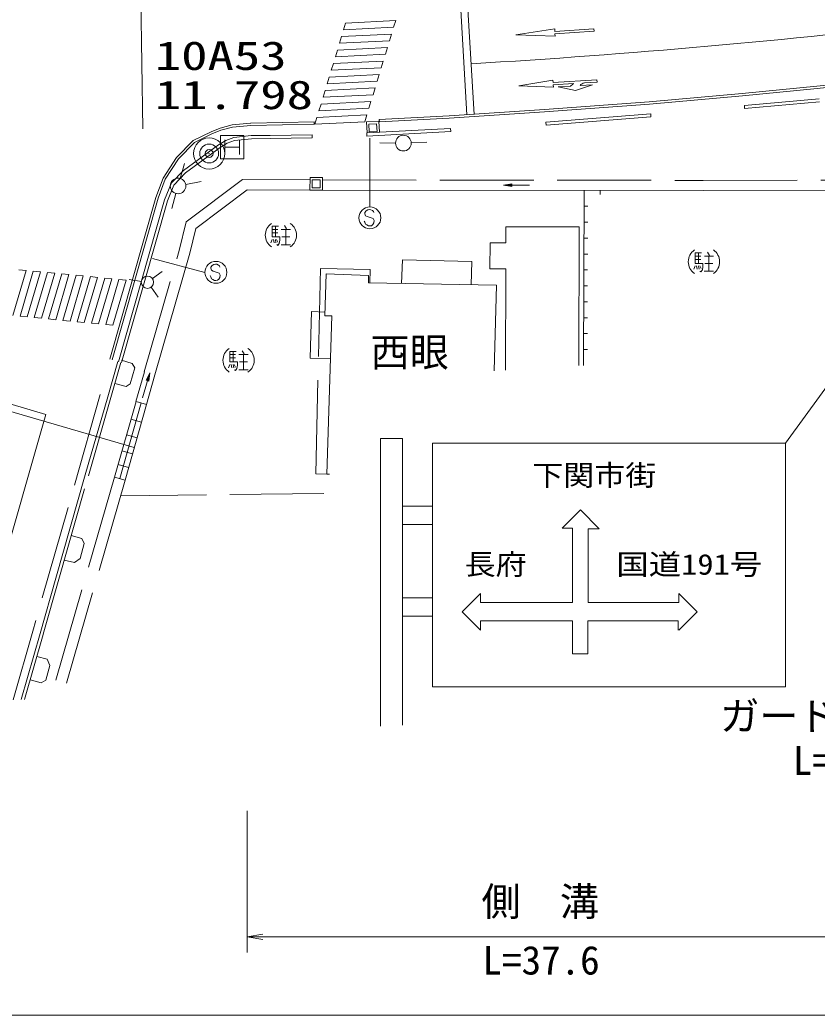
# Model space of a CAD drawing. Units: millimetres, scale not verified. Extents: x 40000 to 680000, y 20000 to 380000.
# Drawn here: x 93930 to 144828, y 205000 to 268528 of the extents above; entities that cross this region are included whole.
import ezdxf
from ezdxf.enums import TextEntityAlignment as Align

# ---------------------------------------------------------------- set-up
doc = ezdxf.new("R2010")
doc.units = ezdxf.units.MM
doc.header["$LTSCALE"] = 1000
doc.header["$PDMODE"] = 32
doc.header["$PDSIZE"] = 500
doc.linetypes.add('CHAIN', pattern=[18.5, 12, -1.5, 3.5, -1.5])
doc.linetypes.add('DASHED', pattern=[7.5, 6, -1.5])
for name, color, linetype, lineweight in [('M-BGD', 7, 'Continuous', 13), ('M-BGD-HTXT', 7, 'Continuous', 13), ('M-BMK', 2, 'CHAIN', 13), ('M-BMK-OTRS', 7, 'Continuous', 13), ('M-BMK-SRVR', 3, 'Continuous', 13), ('M-STR-HTXT', 7, 'Continuous', 13), ('M-STR-STRC', 7, 'Continuous', 13), ('M-TTL-BAND', 7, 'Continuous', 13)]:
    doc.layers.add(name, color=color, linetype=linetype, lineweight=lineweight)
doc.styles.add('ＭＳ ゴシック', font='')
doc.styles.get('ＭＳ ゴシック').set_extended_font_data('MS Gothic')

# ---------------------------------------------------------------- blocks, each defined once
blk = doc.blocks.new('open_arrow')
at = {"color": 0, "linetype": 'Continuous', "lineweight": -2}
blk.add_lwpolyline([(7.5, 1.25), (0, 0), (7.5, -1.25)], dxfattribs=at)

msp = doc.modelspace()

# ---------------------------------------------------------------- linework, layer by layer
at = {"layer": 'M-BGD'}
for p, q in [((140185, 263070), (144963, 263497)), ((140186, 263070), (140202, 262871)), ((140202, 262871), (144983, 263299)), ((127504, 262004), (134207, 262542)), ((134207, 262542), (134223, 262343)), ((116844, 262057), (116054, 262014)), ((116054, 262014), (116093, 261313)), ((116203, 261872), (116703, 261899)), ((116203, 261872), (116231, 261373)), ((116703, 261899), (116730, 261400)), ((116883, 261357), (116844, 262057)), ((127504, 262004), (127520, 261805)), ((127520, 261805), (134223, 262343)), ((108687, 261140), (107592, 261026)), ((108687, 261140), (109915, 261148)), ((109915, 261148), (112584, 261195)), ((112584, 261195), (112587, 260995)), ((116075, 261312), (121428, 261602)), ((116085, 261113), (116075, 261312)), ((116085, 261113), (121439, 261403)), ((116093, 261313), (116883, 261357)), ((116231, 261373), (116730, 261400)), ((121439, 261403), (121428, 261602)), ((106601, 260548), (104373, 258920)), ((107068, 260832), (106601, 260548)), ((107156, 260651), (106712, 260381)), ((107019, 260878), (107019, 259941)), ((107592, 261026), (107068, 260832)), ((107637, 260830), (107156, 260651)), ((108707, 260941), (107637, 260830)), ((107957, 260878), (107957, 259941)), ((109919, 260948), (108707, 260941)), ((109919, 260948), (112587, 260995)), ((117912, 260666), (116912, 260675)), ((118918, 260680), (119918, 260718)), ((106712, 260381), (104506, 258769)), ((107019, 260410), (107957, 260410)), ((104164, 258410), (104438, 259371)), ((104373, 258920), (103616, 258126)), ((104506, 258769), (103761, 257988)), ((103616, 258126), (103153, 257040)), ((103345, 256985), (103761, 257988)), ((104519, 258021), (105502, 258207)), ((112453, 258475), (112441, 257670)), ((113253, 258463), (112453, 258475)), ((112594, 257818), (112601, 258323)), ((112601, 258323), (113100, 258316)), ((113100, 258316), (113093, 257811)), ((113241, 257659), (113253, 258463)), ((103893, 257445), (103624, 256482)), ((105163, 255222), (108438, 257689)), ((108438, 257689), (112441, 257670)), ((112441, 257670), (113241, 257659)), ((113093, 257811), (112594, 257818)), ((113241, 257659), (137561, 257635)), ((137561, 257635), (146009, 257654)), ((103153, 257040), (100217, 246709)), ((103345, 256985), (100409, 246654)), ((110827, 255399), (110951, 255188)), ((104771, 253634), (105163, 255222)), ((110028, 254683), (110028, 255352)), ((110028, 255352), (110446, 255352)), ((110028, 255145), (110406, 255145)), ((110028, 254934), (110404, 254934)), ((110240, 255352), (110240, 254683)), ((110619, 255145), (111206, 255145)), ((110619, 255145), (111201, 255145)), ((110908, 255145), (110908, 254179)), ((110030, 254514), (109946, 254307)), ((110533, 254683), (110028, 254683)), ((110113, 254515), (110157, 254307)), ((110239, 254514), (110281, 254308)), ((110323, 254514), (110407, 254346)), ((110326, 254182), (110404, 254138)), ((110404, 254138), (110492, 254258)), ((110492, 254258), (110533, 254466)), ((110533, 254466), (110533, 254683)), ((110617, 254179), (111199, 254179)), ((110660, 254683), (111159, 254683)), ((102546, 245871), (104771, 253634)), ((137037, 252989), (137037, 253659)), ((137037, 253659), (137456, 253659)), ((137250, 253659), (137250, 252989)), ((137837, 253705), (137961, 253495)), ((137037, 253451), (137416, 253451)), ((137037, 253241), (137414, 253241)), ((137543, 252989), (137037, 252989)), ((137543, 252772), (137543, 252989)), ((137629, 253451), (138215, 253451)), ((137629, 253451), (138211, 253451)), ((137670, 252989), (138169, 252989)), ((137917, 253451), (137917, 252486)), ((137039, 252821), (136956, 252613)), ((137123, 252822), (137166, 252613)), ((137249, 252821), (137291, 252614)), ((137333, 252821), (137417, 252653)), ((137335, 252488), (137414, 252444)), ((137414, 252444), (137502, 252564)), ((137502, 252564), (137543, 252772)), ((137626, 252486), (138208, 252486)), ((107325, 246697), (107325, 247366)), ((107325, 247366), (107743, 247366)), ((107325, 247159), (107704, 247159)), ((107538, 247366), (107538, 246697)), ((107916, 247159), (108503, 247159)), ((107916, 247159), (108498, 247159)), ((108124, 247413), (108249, 247202)), ((108205, 247159), (108205, 246193)), ((107327, 246528), (107243, 246321)), ((107325, 246948), (107702, 246948)), ((107831, 246697), (107325, 246697)), ((107411, 246529), (107454, 246321)), ((107537, 246528), (107579, 246322)), ((107621, 246528), (107705, 246360)), ((107831, 246480), (107831, 246697)), ((107958, 246697), (108457, 246697)), ((107623, 246195), (107702, 246152)), ((107702, 246152), (107789, 246272)), ((107789, 246272), (107831, 246480)), ((107914, 246193), (108496, 246193))]:
    msp.add_line(p, q, dxfattribs=at)
at = {"layer": 'M-BGD', "linetype": 'DASHED'}
for p, q in [((104543, 255631), (108139, 258340)), ((108139, 258340), (112444, 258320)), ((113241, 258309), (137560, 258285)), ((137560, 258285), (146007, 258304)), ((104091, 253802), (104543, 255631)), ((101874, 246064), (104091, 253802))]:
    msp.add_line(p, q, dxfattribs=at)
at = {"layer": 'M-BGD'}
msp.add_lwpolyline([(106738, 259660), (106738, 261160), (108238, 261160), (108238, 259660)], close=True, dxfattribs=at)
for centre in [(118414, 260661), (104028, 257929)]:
    msp.add_circle(centre, 500, dxfattribs=at)
for centre, start, end in [((110499, 254787), 123.85503, 236.14497), ((110693, 254787), 303.85503, 56.14497), ((137509, 253094), 123.85503, 236.14497), ((137703, 253094), 303.85503, 56.14497), ((107797, 246801), 123.85503, 236.14497), ((107990, 246801), 303.85503, 56.14497)]:
    msp.add_arc(centre, 903, start, end, dxfattribs=at)
at = {"layer": 'M-BGD-HTXT'}
for p, q in [((124811, 257984), (125340, 258071)), ((124811, 257984), (125340, 258063)), ((124811, 257984), (125340, 258052)), ((124811, 257984), (125340, 258041)), ((124811, 257984), (125340, 258033)), ((124811, 257984), (125340, 258021)), ((124811, 257984), (125340, 258009)), ((124811, 257984), (125340, 257999)), ((126470, 257985), (124811, 257984)), ((124811, 257984), (125340, 257897)), ((124811, 257984), (125340, 257977)), ((124811, 257984), (125340, 257962)), ((124811, 257984), (125340, 257946)), ((124811, 257984), (125340, 257935)), ((124811, 257984), (125340, 257923)), ((124811, 257984), (125340, 257910)), ((125340, 258071), (125340, 257897)), ((129910, 246475), (129948, 257647)), ((130968, 257635), (130980, 257385)), ((129944, 256631), (130194, 256630)), ((129941, 255615), (130191, 255614)), ((124966, 255319), (124964, 254288)), ((124966, 255319), (129645, 255310)), ((129643, 255310), (129619, 246457)), ((123949, 254290), (123929, 252636)), ((123949, 254290), (124964, 254288)), ((129937, 254598), (130187, 254598)), ((129934, 253582), (130184, 253582)), ((118349, 253208), (118304, 251709)), ((122791, 253108), (118349, 253208)), ((122791, 253108), (122746, 251621)), ((102388, 252011), (103017, 252475)), ((113491, 252312), (113409, 249647)), ((113491, 252312), (116197, 252220)), ((116197, 252220), (116181, 251750)), ((123929, 252636), (124961, 252634)), ((124941, 246169), (124959, 252634)), ((129930, 252566), (130180, 252566)), ((100915, 251956), (101687, 251839)), ((116181, 251750), (124367, 251589)), ((124367, 251589), (124202, 246124)), ((102305, 251466), (102768, 250837)), ((129927, 251550), (130177, 251549)), ((129924, 250534), (130174, 250533)), ((112541, 249907), (112457, 246938)), ((112541, 249907), (113416, 249877)), ((113409, 249647), (113839, 249633)), ((113839, 249633), (113534, 239530)), ((129920, 249518), (130170, 249517)), ((129917, 248502), (130167, 248501)), ((129913, 247486), (130163, 247485)), ((100187, 246717), (99542, 244470)), ((112457, 246938), (113756, 246894)), ((101768, 244413), (102221, 246009)), ((102221, 246009), (101992, 245523)), ((102221, 246009), (102005, 245520)), ((102221, 246009), (102017, 245516)), ((102221, 246009), (102028, 245513)), ((102221, 246009), (102039, 245510)), ((102221, 246009), (102054, 245506)), ((102221, 246009), (102069, 245501)), ((102221, 246009), (102090, 245496)), ((102221, 246009), (102100, 245493)), ((102221, 246009), (102111, 245490)), ((102221, 246009), (102123, 245486)), ((102221, 246009), (102131, 245484)), ((102221, 246009), (102141, 245481)), ((102221, 246009), (102152, 245478)), ((102221, 246009), (102160, 245476)), ((102160, 245476), (101992, 245523)), ((101343, 244169), (99968, 239347)), ((101679, 244074), (100305, 239251)), ((102016, 243978), (100641, 239155)), ((101343, 244169), (102016, 243978)), ((101020, 243036), (101693, 242844)), ((100734, 242034), (101407, 241842)), ((100446, 241026), (101120, 240834)), ((100198, 240153), (100871, 239961)), ((113534, 239530), (113691, 239527)), ((98107, 239485), (96215, 232886)), ((99968, 239347), (100641, 239155)), ((94019, 225140), (95232, 229361))]:
    msp.add_line(p, q, dxfattribs=at)
at = {"layer": 'M-BGD-HTXT', "linetype": 'DASHED'}
for p, q in [((112817, 239542), (113129, 252650)), ((113129, 252650), (116294, 252594)), ((116294, 252594), (116268, 251749)), ((99735, 244415), (100380, 246662)), ((101094, 246602), (100419, 246800)), ((101094, 246602), (101264, 246316)), ((101264, 246316), (100975, 245297)), ((101880, 246062), (101342, 244169)), ((102553, 245869), (102016, 243978)), ((100720, 245121), (99995, 245322)), ((100720, 245121), (100975, 245297)), ((99542, 244470), (98107, 239485)), ((98300, 239430), (99734, 244415)), ((112817, 239542), (113534, 239530)), ((99968, 239349), (95885, 225166)), ((96408, 232831), (98300, 239430)), ((100641, 239155), (96617, 225176)), ((113339, 238293), (100374, 238151)), ((97889, 235416), (97205, 235611)), ((98038, 235113), (97784, 234145)), ((97889, 235416), (98038, 235113)), ((97418, 233888), (96755, 234043)), ((97418, 233888), (97784, 234145)), ((96215, 232886), (95232, 229361)), ((95424, 229307), (96408, 232832)), ((94228, 225143), (95424, 229305)), ((95661, 227718), (95018, 227893)), ((95661, 227718), (95850, 227327)), ((95850, 227327), (95583, 226374)), ((95279, 226217), (94590, 226403)), ((95279, 226217), (95583, 226374))]:
    msp.add_line(p, q, dxfattribs=at)
at = {"layer": 'M-BGD-HTXT'}
msp.add_circle((102074, 251780), 391, dxfattribs=at)
at = {"layer": 'M-BMK'}
msp.add_line((101641, 270180), (101789, 261581), dxfattribs=at)
at = {"layer": 'M-BMK-OTRS', "color": 5}
msp.add_line((86557, 245514), (101232, 241230), dxfattribs=at)
at = {"layer": 'M-BMK-SRVR'}
for radius in [1000, 600]:
    msp.add_circle((106013, 260000), radius, dxfattribs=at)
msp.add_point((106013, 260000), dxfattribs=at)
at = {"layer": 'M-STR-HTXT'}
for p, q in [((108438, 218030), (108438, 209000)), ((108438, 210000), (146009, 210000))]:
    msp.add_line(p, q, dxfattribs=at)
at = {"layer": 'M-STR-STRC'}
for p, q in [((121917, 271941), (122475, 262458)), ((122366, 271968), (122924, 262484)), ((114727, 268326), (114596, 267895)), ((117922, 268486), (114727, 268326)), ((117790, 268055), (117922, 268486)), ((114334, 267034), (114465, 267465)), ((114465, 267465), (117659, 267625)), ((114596, 267895), (117790, 268055)), ((117659, 267625), (117528, 267194)), ((128075, 267948), (125594, 267566)), ((128104, 267499), (125594, 267566)), ((128085, 267798), (128075, 267948)), ((130580, 267956), (128085, 267798)), ((130589, 267806), (128094, 267649)), ((128094, 267649), (128104, 267499)), ((130589, 267806), (130580, 267956)), ((117528, 267194), (114334, 267034)), ((114203, 266603), (114073, 266173)), ((114073, 266173), (117265, 266334)), ((117397, 266764), (114203, 266603)), ((117265, 266334), (117397, 266764)), ((113942, 265742), (113811, 265312)), ((117134, 265903), (113942, 265742)), ((117003, 265473), (117134, 265903)), ((116871, 265042), (113680, 264881)), ((113811, 265312), (117003, 265473)), ((116740, 264612), (116871, 265042)), ((144812, 264295), (152584, 265170)), ((144828, 264146), (152602, 265021)), ((113680, 264881), (113549, 264451)), ((113549, 264451), (116740, 264612)), ((125785, 264321), (127966, 264684)), ((127995, 264235), (125785, 264321)), ((127966, 264684), (127976, 264534)), ((127976, 264534), (130770, 264711)), ((129283, 264467), (127985, 264385)), ((127985, 264385), (127995, 264235)), ((128294, 264254), (129093, 264304)), ((130490, 264393), (129411, 264024)), ((129691, 264342), (130490, 264393)), ((130780, 264561), (129981, 264511)), ((130770, 264711), (130780, 264561)), ((140054, 263828), (144812, 264295)), ((159512, 264484), (142815, 241512)), ((113288, 263589), (113418, 264020)), ((116478, 263751), (113288, 263589)), ((113418, 264020), (116609, 264182)), ((116609, 264182), (116478, 263751)), ((129411, 264024), (128294, 264254)), ((134117, 263306), (140054, 263828)), ((134130, 263157), (140068, 263679)), ((140068, 263679), (144828, 264146)), ((113026, 262728), (113157, 263159)), ((113157, 263159), (116346, 263321)), ((116346, 263321), (116215, 262890)), ((127417, 262811), (134117, 263306)), ((127428, 262661), (134130, 263157)), ((112895, 262298), (116084, 262460)), ((116215, 262890), (113026, 262728)), ((116084, 262460), (115952, 262029)), ((116871, 262169), (121331, 262415)), ((121331, 262415), (127417, 262811)), ((121340, 262266), (127428, 262661)), ((106717, 261626), (107478, 261828)), ((107478, 261828), (108663, 261934)), ((107504, 261679), (108676, 261784)), ((112715, 262025), (108673, 261934)), ((112718, 261875), (108676, 261784)), ((112718, 261875), (112715, 262025)), ((112764, 261867), (112895, 262298)), ((112764, 261867), (115952, 262029)), ((116879, 262020), (116871, 262169)), ((116879, 262020), (121340, 262266)), ((104995, 260831), (106132, 261391)), ((105084, 260707), (106189, 261252)), ((106132, 261391), (106717, 261626)), ((106189, 261252), (106755, 261481)), ((106755, 261481), (107504, 261679)), ((103931, 259749), (104995, 260831)), ((104049, 259654), (105084, 260707)), ((116277, 260983), (116277, 256595)), ((103072, 258435), (103931, 259749)), ((103206, 258367), (104049, 259654)), ((102606, 257202), (103072, 258435)), ((102749, 257155), (103206, 258367)), ((99669, 246864), (102606, 257202)), ((99813, 246823), (102749, 257155)), ((115956, 256236), (115945, 256156)), ((115945, 256156), (116005, 256028)), ((116046, 256333), (115956, 256236)), ((116005, 256028), (116111, 255977)), ((116138, 256398), (116046, 256333)), ((116254, 256421), (116138, 256398)), ((116335, 256410), (116254, 256421)), ((116436, 256359), (116335, 256410)), ((116513, 256307), (116436, 256359)), ((116537, 256229), (116513, 256307)), ((115947, 255614), (115920, 255691)), ((116006, 255489), (115947, 255614)), ((116078, 255438), (116006, 255489)), ((116180, 255385), (116078, 255438)), ((116111, 255977), (116483, 255845)), ((116265, 255373), (116180, 255385)), ((116382, 255393), (116265, 255373)), ((116469, 255461), (116382, 255393)), ((116519, 255565), (116469, 255461)), ((116483, 255845), (116540, 255724)), ((116540, 255724), (116519, 255565)), ((102398, 253308), (105745, 252413)), ((106215, 252850), (106125, 252753)), ((106306, 252916), (106215, 252850)), ((106423, 252939), (106306, 252916)), ((106504, 252928), (106423, 252939)), ((106605, 252877), (106504, 252928)), ((106681, 252825), (106605, 252877)), ((93482, 249655), (94327, 252533)), ((93871, 252577), (94327, 252533)), ((93938, 249611), (94783, 252489)), ((94394, 249567), (95239, 252445)), ((94783, 252489), (95239, 252445)), ((94850, 249524), (95696, 252402)), ((95307, 249480), (96152, 252358)), ((95696, 252402), (96152, 252358)), ((95763, 249436), (96608, 252314)), ((96219, 249392), (97064, 252270)), ((96608, 252314), (97064, 252270)), ((96675, 249348), (97520, 252227)), ((97520, 252227), (97976, 252183)), ((106115, 252132), (106088, 252209)), ((106125, 252753), (106113, 252674)), ((106113, 252674), (106173, 252546)), ((106173, 252546), (106279, 252495)), ((106279, 252495), (106652, 252363)), ((106652, 252363), (106708, 252242)), ((106705, 252747), (106681, 252825)), ((106708, 252242), (106687, 252083)), ((97131, 249305), (97976, 252183)), ((97587, 249261), (98432, 252139)), ((98043, 249217), (98889, 252095)), ((98432, 252139), (98889, 252095)), ((98500, 249173), (99345, 252051)), ((98956, 249130), (99801, 252008)), ((99345, 252051), (99801, 252008)), ((99412, 249086), (100257, 251964)), ((99868, 249042), (100713, 251920)), ((100257, 251964), (100713, 251920)), ((106174, 252007), (106115, 252132)), ((106246, 251956), (106174, 252007)), ((106348, 251903), (106246, 251956)), ((106433, 251891), (106348, 251903)), ((106550, 251911), (106433, 251891)), ((106637, 251979), (106550, 251911)), ((106687, 252083), (106637, 251979)), ((93938, 249611), (94394, 249567)), ((94850, 249524), (95307, 249480)), ((95763, 249436), (96219, 249392)), ((96675, 249348), (97131, 249305)), ((97587, 249261), (98043, 249217)), ((98500, 249173), (98956, 249130)), ((99412, 249086), (99868, 249042)), ((95579, 243349), (92634, 244213)), ((90372, 225112), (95579, 243349)), ((92511, 243780), (95455, 242916)), ((116946, 241811), (116946, 223436)), ((116946, 241811), (118350, 241811)), ((118350, 241811), (118350, 223514)), ((120265, 225954), (120265, 241512)), ((142815, 241512), (120265, 241512)), ((142815, 225954), (142815, 241512)), ((118350, 237494), (120265, 237494)), ((129716, 237252), (128546, 236082)), ((130919, 236050), (129716, 237252)), ((118350, 236324), (120265, 236324)), ((128546, 236082), (129207, 236082)), ((129207, 231332), (129207, 236082)), ((130209, 236050), (130202, 231332)), ((130209, 236050), (130919, 236050)), ((122168, 230739), (123338, 231909)), ((123338, 231909), (123338, 231332)), ((135993, 231917), (135993, 231332)), ((137163, 230747), (135993, 231917)), ((120265, 231644), (118350, 231644)), ((129207, 231332), (123338, 231332)), ((130202, 231332), (135993, 231332)), ((123338, 229569), (122168, 230739)), ((135993, 229577), (137163, 230747)), ((118350, 230474), (120265, 230474)), ((129207, 230162), (123338, 230162)), ((123338, 230162), (123338, 229569)), ((129209, 230162), (129207, 228051)), ((130201, 230162), (130199, 228051)), ((135961, 230162), (130201, 230162)), ((135961, 230162), (135961, 229577)), ((130199, 228051), (129207, 228051)), ((142815, 225954), (120265, 225954))]:
    msp.add_line(p, q, dxfattribs=at)
at = {"layer": 'M-STR-STRC', "linetype": 'DASHED'}
for p, q in [((99061, 244608), (94751, 229498)), ((94751, 229499), (93497, 225133))]:
    msp.add_line(p, q, dxfattribs=at)
at = {"layer": 'M-STR-STRC'}
for centre in [(116277, 255895), (106445, 252413)]:
    msp.add_circle(centre, 700, dxfattribs=at)
for centre, radius, start, end in [((93069, 770107), 505250, 273.36588, 276.80362), ((129832, 263631), 1000, 123.30712, 137.66863), ((130073, 264019), 500, 100.58555, 139.78051)]:
    msp.add_arc(centre, radius, start, end, dxfattribs=at)
at = {"layer": 'M-TTL-BAND'}
msp.add_line((40000, 205000), (579000, 205000), dxfattribs=at)

# ---------------------------------------------------------------- block references
at = {"layer": 'M-STR-HTXT', "xscale": 133, "yscale": 133}
msp.add_blockref('open_arrow', (108438, 210000), dxfattribs=at)

# ---------------------------------------------------------------- texts
at = {"layer": 'M-BGD-HTXT', "style": 'ＭＳ ゴシック'}
msp.add_text('西眼', height=1833, dxfattribs=at).set_placement((118813, 245851), align=Align.BOTTOM_CENTER)
at = {"layer": 'M-BMK-SRVR', "style": 'ＭＳ ゴシック', "width": 1.35}
for s, p in [('10A53', (102542, 264782)), ('11.798', (102542, 262282))]:
    msp.add_text(s, height=1833, dxfattribs=at).set_placement(p, align=Align.BOTTOM_LEFT)
at = {"layer": 'M-STR-HTXT', "style": 'ＭＳ ゴシック'}
for s, p in [('ガードパイプ', (146143, 222626)), ('L=2.6', (146389, 219785)), ('側\u3000溝', (127153, 210785)), ('L=37.6', (127206, 207038))]:
    msp.add_text(s, height=1833, dxfattribs=at).set_placement(p, align=Align.BOTTOM_CENTER)
at = {"layer": 'M-STR-STRC', "style": 'ＭＳ ゴシック', "width": 1.1}
msp.add_text('下関市街', height=1320, dxfattribs=at).set_placement((130604, 239458), align=Align.MIDDLE_CENTER)
msp.add_text('長府', height=1320, dxfattribs=at).set_placement((122325, 232717), align=Align.BOTTOM_LEFT)
at = {"layer": 'M-STR-STRC', "style": 'ＭＳ ゴシック', "width": 1.15}
msp.add_text('国道191号', height=1320, dxfattribs=at).set_placement((141321, 232717), align=Align.BOTTOM_RIGHT)

doc.saveas('drawing.dxf')
